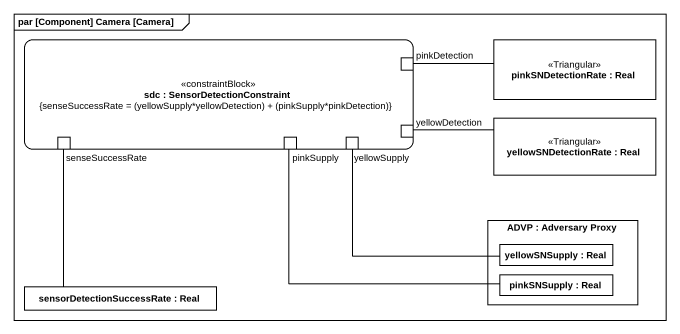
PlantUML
@startuml
mainframe par [Component] Camera [Camera]
rectangle "sdc : SensorDetectionConstraint\n{senseSuccessRate = (yellowSupply*yellowDetection) + (pinkSupply*pinkDetection)}" as sdc <<constraintBlock>> {
  port pinkDetection
  port senseSuccessRate
  port pinkSupply
  port yellowSupply
  port yellowDetection
}
rectangle "pinkSNDetectionRate : Real" as pinkSNDetectionRate <<Triangular>>
rectangle "yellowSNDetectionRate : Real" as yellowSNDetectionRate <<Triangular>>
rectangle "ADVP : Adversary Proxy" as ADVP {
  rectangle "yellowSNSupply : Real" as yellowSNSupply
  rectangle "pinkSNSupply : Real" as pinkSNSupply
}
rectangle "sensorDetectionSuccessRate : Real" as sensorDetectionSuccessRate
pinkDetection -right- pinkSNDetectionRate
senseSuccessRate -- sensorDetectionSuccessRate
pinkSupply -right- pinkSNSupply
yellowSupply -right- yellowSNSupply
yellowDetection -right- yellowSNDetectionRate
@enduml
